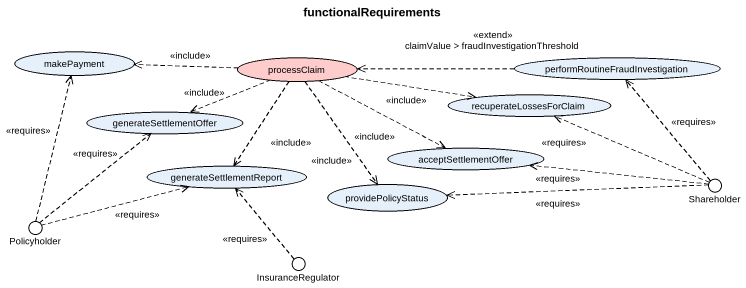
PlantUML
@startuml
title functionalRequirements
usecase makePayment
usecase processClaim #FFCCCC
usecase recuperateLossesForClaim
usecase "performRoutineFraudInvestigation" as performRoutineFraudInvestiga
usecase generateSettlementOffer
usecase generateSettlementReport
usecase acceptSettlementOffer
usecase providePolicyStatus
() Shareholder
() Policyholder
() InsuranceRegulator
processClaim .left.> makePayment : <<include>>
processClaim .right.> recuperateLossesForClaim : <<include>>
processClaim .left.> generateSettlementOffer : <<include>>
processClaim ..> generateSettlementReport : <<include>>
processClaim .right.> acceptSettlementOffer : <<include>>
processClaim ..> providePolicyStatus : <<include>>
performRoutineFraudInvestiga .left.> processClaim : <<extend>> claimValue > fraudInvestigationThreshold
Shareholder .left.> recuperateLossesForClaim : <<requires>>
Shareholder .up.> performRoutineFraudInvestiga : <<requires>>
Shareholder .left.> acceptSettlementOffer : <<requires>>
Shareholder .left.> providePolicyStatus : <<requires>>
Policyholder .up.> makePayment : <<requires>>
Policyholder .up.> generateSettlementOffer : <<requires>>
Policyholder .right.> generateSettlementReport : <<requires>>
InsuranceRegulator .up.> generateSettlementReport : <<requires>>
@enduml
